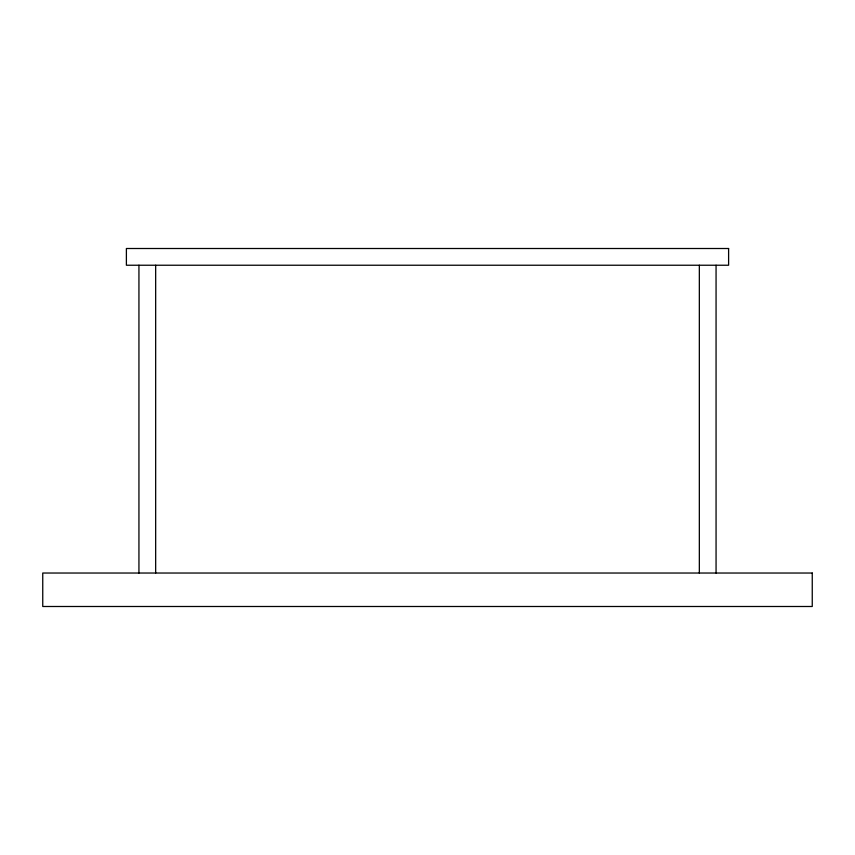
<?xml version="1.0" encoding="UTF-8"?>
<svg xmlns="http://www.w3.org/2000/svg" width="855" height="855" viewBox="0 0 855 855"><rect width="100%" height="100%" fill="white"/><g stroke="black" fill="none" stroke-linecap="round" stroke-linejoin="round"><path stroke-width="1.28" d="M716.063 265.232L716.063 573.032M699.337 265.232L699.337 573.032M155.663 265.232L155.663 573.032M138.938 265.232L138.938 573.032M728.61 248.506L126.39 248.506L126.39 265.232L728.61 265.232L728.61 248.506M812.25 573.032L42.75 573.032L42.75 606.494L812.25 606.494L812.25 573.032"/></g></svg>
